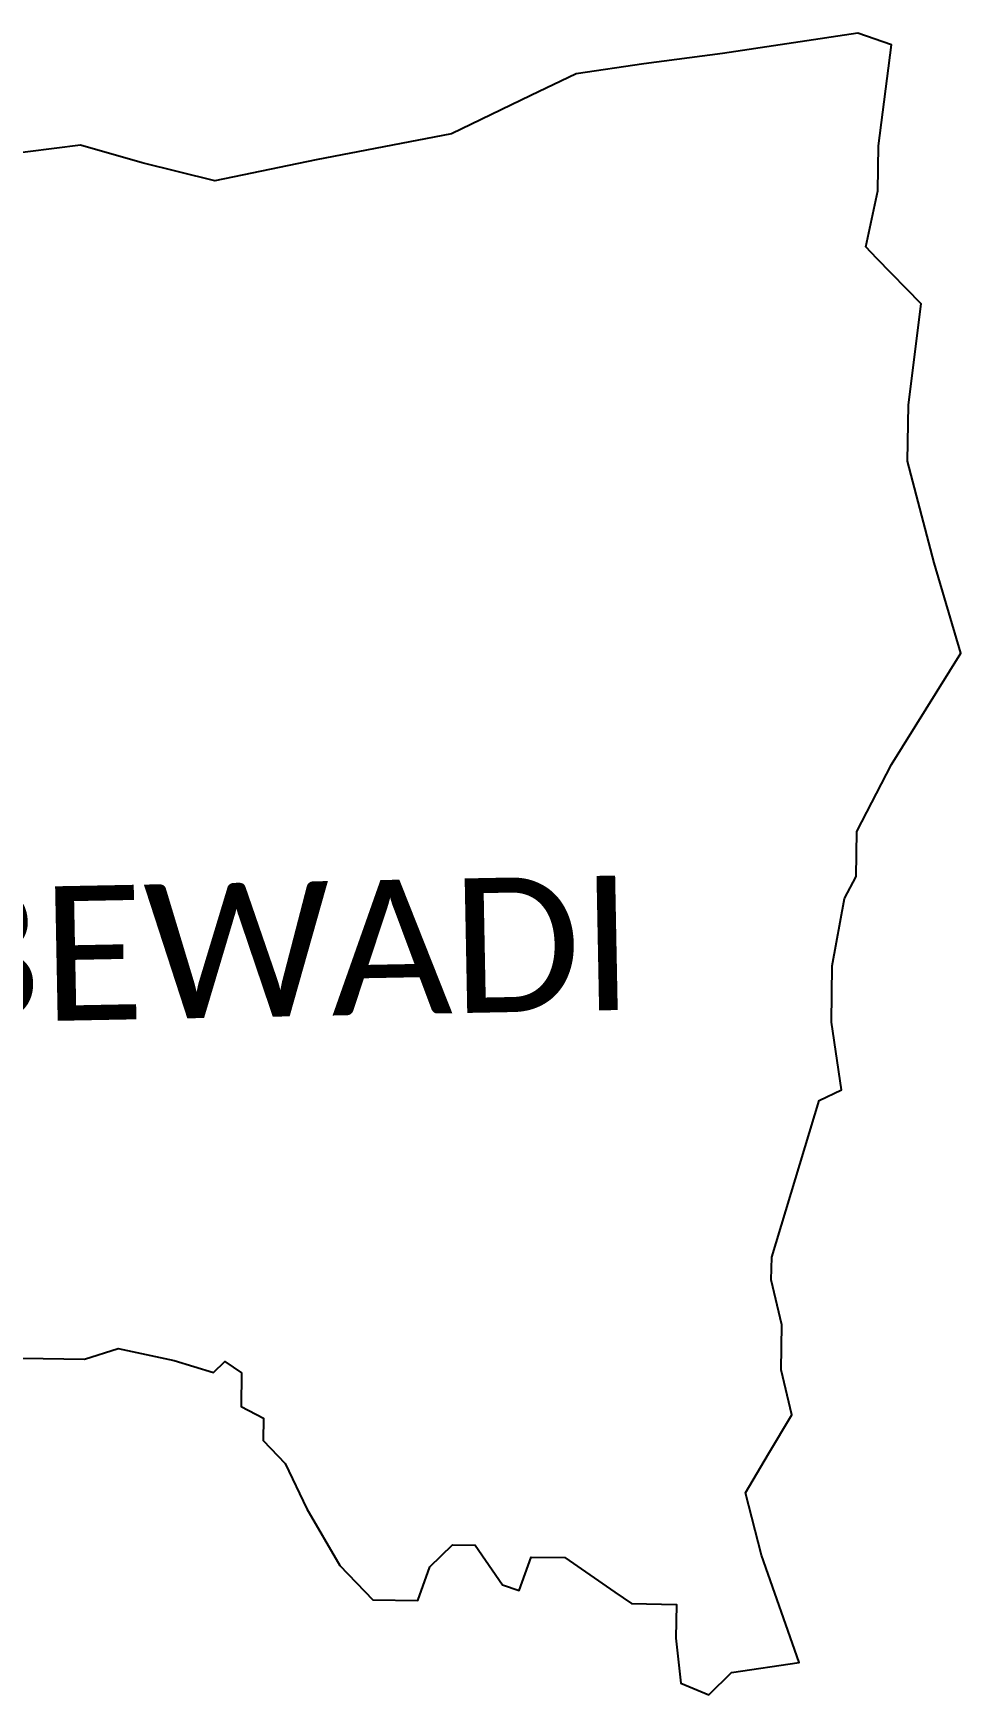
# Model space of a CAD drawing. Header units: metres. Extents: x 260752 to 263392, y 2215233 to 2217726.
# Drawn here: x 262072 to 263392, y 2215362 to 2217726 of the extents above; entities that cross this region are included whole.
import ezdxf

# ---------------------------------------------------------------- set-up
doc = ezdxf.new("R2010")
doc.units = ezdxf.units.M
doc.layers.add('VILLAGE BOUNDRY', color=10, linetype='Continuous')
doc.layers.add('VILLAGE NAME', color=250, linetype='Continuous')

msp = doc.modelspace()

# ---------------------------------------------------------------- linework, layer by layer
at = {"layer": 'VILLAGE BOUNDRY'}
msp.add_lwpolyline([(262056.7, 2215840.4), (262144.7, 2215839.1), (262192.9, 2215854.3), (262272.6, 2215837.1), (262328.4, 2215820.3), (262344.6, 2215836), (262368.4, 2215819.7), (262367.6, 2215771.7), (262399.4, 2215755.2), (262398.9, 2215723.2), (262430.4, 2215690.7), (262461.4, 2215626.2), (262508.1, 2215545.5), (262555.4, 2215496.8), (262619.4, 2215495.8), (262636.1, 2215543.6), (262668.6, 2215575.1), (262700.6, 2215574.6), (262739.7, 2215518), (262763.6, 2215509.7), (262780.3, 2215557.4), (262828.3, 2215556.7), (262899.6, 2215507.6), (262923.3, 2215491.2), (262987.3, 2215490.2), (262986.5, 2215442.3), (262993.5, 2215378.1), (263033.3, 2215361.5), (263065.8, 2215393), (263162, 2215407.5), (263108.3, 2215560.3), (263085.7, 2215648.7), (263118.5, 2215704.2), (263151.4, 2215759.7), (263136.3, 2215823.9), (263137.3, 2215887.9), (263122.3, 2215952.1), (263122.8, 2215984.1), (263190.2, 2216207.1), (263222.4, 2216222.6), (263207.9, 2216318.8), (263209.1, 2216398.8), (263226.6, 2216494.5), (263243.1, 2216526.2), (263244.1, 2216590.2), (263293.5, 2216685.5), (263391.9, 2216844), (263353.9, 2216972.5), (263316.1, 2217117.1), (263317.3, 2217197.1), (263335.5, 2217340.8), (263272.5, 2217405.7), (263256.8, 2217422), (263274, 2217501.7), (263274.9, 2217565.7), (263293.1, 2217709.4), (263245.4, 2217726.1), (263053, 2217697.1), (262940.8, 2217682.8), (262844.5, 2217668.2), (262780.1, 2217637.3), (262667.2, 2217582.9), (262474.7, 2217545.9), (262330.2, 2217516.1), (262226.7, 2217541.7), (262139, 2217567), (262026.8, 2217552.7)], dxfattribs=at)
msp.add_lwpolyline([(262056.7, 2215840.4), (262144.7, 2215839.1), (262192.9, 2215854.3), (262272.6, 2215837.1), (262328.4, 2215820.3), (262344.6, 2215836), (262368.4, 2215819.7), (262367.6, 2215771.7), (262399.4, 2215755.2), (262398.9, 2215723.2), (262430.4, 2215690.7), (262461.4, 2215626.2), (262508.1, 2215545.5), (262555.4, 2215496.8), (262619.4, 2215495.8), (262636.1, 2215543.6), (262668.6, 2215575.1), (262700.6, 2215574.6), (262739.7, 2215518), (262763.6, 2215509.7), (262780.3, 2215557.4), (262828.3, 2215556.7), (262899.6, 2215507.6), (262923.3, 2215491.2), (262987.3, 2215490.2), (262986.5, 2215442.3), (262993.5, 2215378.1), (263033.3, 2215361.5), (263065.8, 2215393), (263162, 2215407.5), (263108.3, 2215560.3), (263085.7, 2215648.7), (263118.5, 2215704.2), (263151.4, 2215759.7), (263136.3, 2215823.9), (263137.3, 2215887.9), (263122.3, 2215952.1), (263122.8, 2215984.1), (263190.2, 2216207.1), (263222.4, 2216222.6), (263207.9, 2216318.8), (263209.1, 2216398.8), (263226.6, 2216494.5), (263243.1, 2216526.2), (263244.1, 2216590.2), (263293.5, 2216685.5), (263391.9, 2216844), (263353.9, 2216972.5), (263316.1, 2217117.1), (263317.3, 2217197.1), (263335.5, 2217340.8), (263272.5, 2217405.7), (263256.8, 2217422), (263274, 2217501.7), (263274.9, 2217565.7), (263293.1, 2217709.4), (263245.4, 2217726.1), (263053, 2217697.1), (262940.8, 2217682.8), (262844.5, 2217668.2), (262780.1, 2217637.3), (262667.2, 2217582.9), (262474.7, 2217545.9), (262330.2, 2217516.1), (262226.7, 2217541.7), (262139, 2217567), (262026.8, 2217552.7)], dxfattribs=at)

# ---------------------------------------------------------------- texts
at = {"layer": 'VILLAGE NAME', "insert": (261491.9, 2216500.3), "char_height": 191.456, "attachment_point": 1, "rotation": 1.1028}
msp.add_mtext_dynamic_manual_height_columns('{\\fCalibri|b0|i0|c0|p34;AMBEWADI}', width=161.46, gutter_width=957.3, heights=[0], dxfattribs=at)
msp.add_mtext_dynamic_manual_height_columns('{\\fCalibri|b0|i0|c0|p34;AMBEWADI}', width=161.46, gutter_width=957.3, heights=[0], dxfattribs=at)

doc.saveas('drawing.dxf')
